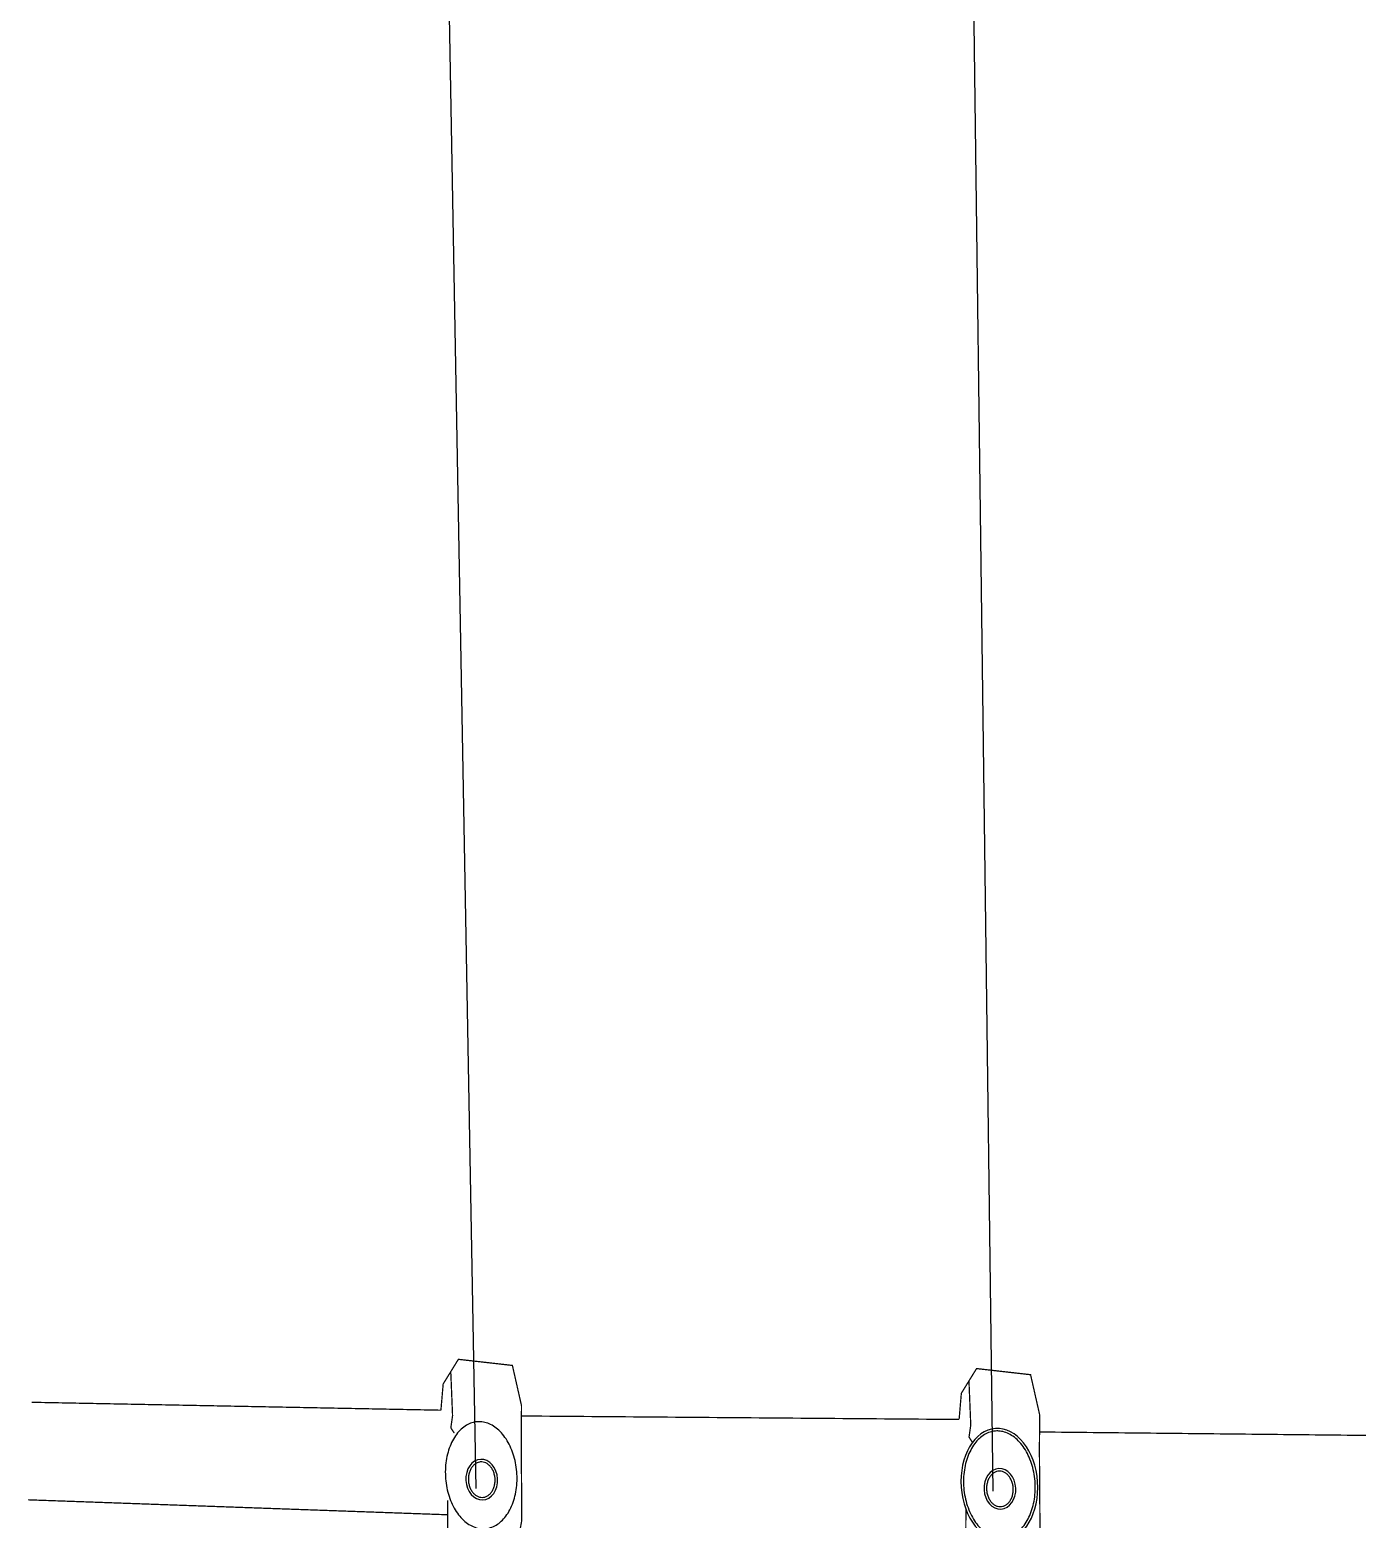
# Model space of a CAD drawing. Header units: millimetres. Extents: x -124346 to 101329, y -150859 to 114847.
# Drawn here: x -90413 to -87768, y -23128 to -20159 of the extents above; entities that cross this region are included whole.
import ezdxf

# ---------------------------------------------------------------- set-up
doc = ezdxf.new("R2010")
doc.units = ezdxf.units.MM
for name, color, linetype in [('电子围栏', 7, 'Continuous'), ('电子围栏HTL', 5, 'Continuous'), ('车辆管理门禁', 7, 'Continuous')]:
    doc.layers.add(name, color=color, linetype=linetype)

# ---------------------------------------------------------------- blocks, each defined once
blk = doc.blocks.new('终端')
at = {"layer": '电子围栏HTL', "color": 1, "const_width": 1.95, "elevation": 1.20516533591816e-09}
for points in [[(-726.3634414672852, 2801.363991737366), (-749.2845611572266, 2158.11890411377)], [(-588.9557266235352, 2168.425040245056), (-576.8173828125, 2795.887712478638)], [(-597.8134078979492, 2045.029299736023), (-603.161247253418, 1374.129809379578)], [(-622.3442840576172, 1250.821184158325), (-630.0258941650391, 519.4468307495117)]]:
    blk.add_lwpolyline(points, dxfattribs=at)
at = {"layer": '电子围栏HTL', "color": 4, "const_width": 1.95, "elevation": 1.20516533591816e-09}
for points in [[(-588.9557266235352, 2168.425040245056), (-548.7839050292969, 2165.000762939453), (-510.9453430175781, 2141.673065185547), (-520.3232727050781, 2058.879504203796), (-582.0898590087891, 2044.896637916565), (-634.1876754760742, 2045.336194038391), (-757.7365417480469, 2044.464198112488), (-820.4123382568359, 2055.977465629578), (-853.68212890625, 2070.244002342224), (-855.5547256469727, 2103.610387802124), (-846.1279525756836, 2135.805693626404), (-814.7534484863281, 2152.216324806213), (-771.6180572509766, 2158.307334899902), (-726.9510498046875, 2157.930474281311)], [(-529.864616394043, 2153.3369140625), (-597.4259490966797, 2150.58677482605), (-615.9804611206055, 2153.221785545349), (-624.1645736694336, 2147.984272956848)], [(-603.161247253418, 1374.129809379578), (-562.9894332885742, 1370.7055311203), (-525.1508636474609, 1347.377833366394), (-534.5287933349609, 1264.584273338318), (-596.2953796386719, 1250.601407051086), (-648.393196105957, 1251.040962219238), (-771.9420623779297, 1250.168967247009), (-834.6178588867188, 1261.682234764099), (-867.8876571655273, 1275.948771476746), (-869.7602462768555, 1309.315155982971), (-860.3334808349609, 1341.510462760925), (-828.9589691162109, 1357.921092987061), (-785.8235855102539, 1364.01210308075), (-741.1565780639648, 1363.635242462158)], [(-544.0701446533203, 1359.041682243347), (-611.6314697265625, 1356.291543006897), (-630.1859970092773, 1358.926553726196), (-638.3701019287109, 1353.68904209137)]]:
    blk.add_lwpolyline(points, dxfattribs=at)
at = {"layer": '电子围栏HTL', "color": 4, "extrusion": (0, 0, -1)}
for centre, major_axis, ratio, start_param, end_param in [((-688.6953964233398, 2106.68705368042, 1.20516533591816e-09), (85.90043789462933, 6.033733392900515), 0.6821286020582786, 4.987777746379152e-09, 6.283185312167364), ((-695.4523239135742, 2105.891419410706, 1.20516533591816e-09), (31.06417180055589, 1.593471006210388), 0.7841550465190323, 3.608577106017918e-07, 6.283185668037297), ((-702.9009170532227, 1312.391822814941, 1.20516533591816e-09), (85.90043795858273, 6.03373248241506), 0.68212860021681, -1.055080378620232e-08, 6.283185296628782), ((-709.657844543457, 1311.596187591553, 1.20516533591816e-09), (31.06417180055589, 1.593471006210388), 0.7841550465190323, 3.608577106017918e-07, 6.283185668037297)]:
    blk.add_ellipse(centre, major_axis=major_axis, ratio=ratio, start_param=start_param, end_param=end_param, dxfattribs=at)
at = {"layer": '电子围栏HTL', "color": 4}
for points, knots in [([(-606.6853790283203, 2112.447520256042, 1.20516533591816e-09), (-606.5263061523438, 2110.183025360107, 1.20516533591816e-09), (-606.5804290771484, 2107.90346622467, 1.20516533591816e-09), (-607.1987152099609, 2102.642914772034, 1.20516533591816e-09), (-607.9136962890625, 2099.6593542099, 1.20516533591816e-09), (-610.0738143920898, 2093.747609138489, 1.20516533591816e-09), (-611.5193939208984, 2090.81960773468, 1.20516533591816e-09), (-615.1227035522461, 2085.102224349976, 1.20516533591816e-09), (-617.2805328369141, 2082.313249588013, 1.20516533591816e-09), (-622.2616195678711, 2076.964276313782, 1.20516533591816e-09), (-625.0847396850586, 2074.404574394226, 1.20516533591816e-09), (-631.3219146728516, 2069.600092887878, 1.20516533591816e-09), (-634.7357864379883, 2067.355466842651, 1.20516533591816e-09), (-642.0575637817383, 2063.256001472473, 1.20516533591816e-09), (-645.9653015136719, 2061.40123462677, 1.20516533591816e-09), (-654.1609878540039, 2058.142157554626, 1.20516533591816e-09), (-658.4487991333008, 2056.737886428833, 1.20516533591816e-09), (-667.2787628173828, 2054.424803733826, 1.20516533591816e-09), (-671.8207702636719, 2053.51601600647, 1.20516533591816e-09), (-681.025505065918, 2052.222414970398, 1.20516533591816e-09), (-685.6880950927734, 2051.837615013123, 1.20516533591816e-09), (-694.9966812133789, 2051.603487968445, 1.20516533591816e-09), (-699.6425552368164, 2051.754168510437, 1.20516533591816e-09), (-708.7807922363281, 2052.585187911987, 1.20516533591816e-09), (-713.2730331420898, 2053.265526771545, 1.20516533591816e-09), (-721.9716033935547, 2055.132632255554, 1.20516533591816e-09), (-726.1777801513672, 2056.319389343262, 1.20516533591816e-09), (-734.1806106567383, 2059.158856391907, 1.20516533591816e-09), (-737.9770965576172, 2060.811528205872, 1.20516533591816e-09), (-745.0505905151367, 2064.525760650635, 1.20516533591816e-09), (-748.3273849487305, 2066.587219238281, 1.20516533591816e-09), (-754.2707443237305, 2071.04728603363, 1.20516533591816e-09), (-756.9371185302734, 2073.445657730103, 1.20516533591816e-09), (-761.5942230224609, 2078.497938156128, 1.20516533591816e-09), (-763.5849380493164, 2081.151448249817, 1.20516533591816e-09), (-766.8544235229492, 2086.632147789001, 1.20516533591816e-09), (-768.1335678100586, 2089.459008216858, 1.20516533591816e-09), (-769.9682312011719, 2095.216574668884, 1.20516533591816e-09), (-770.5243072509766, 2098.14750289917, 1.20516533591816e-09), (-770.9104614257812, 2104.058678627014, 1.20516533591816e-09), (-770.7405853271484, 2107.039584159851, 1.20516533591816e-09), (-769.6706695556641, 2112.996737480164, 1.20516533591816e-09), (-768.7701034545898, 2115.973255157471, 1.20516533591816e-09), (-766.2409896850586, 2121.851217269897, 1.20516533591816e-09), (-764.612060546875, 2124.752371788025, 1.20516533591816e-09), (-760.6510848999023, 2130.393304824829, 1.20516533591816e-09), (-758.3190155029297, 2133.132685661316, 1.20516533591816e-09), (-753.0058822631836, 2138.359923362732, 1.20516533591816e-09), (-750.0249938964844, 2140.84752368927, 1.20516533591816e-09), (-743.4949340820312, 2145.487607955933, 1.20516533591816e-09), (-739.9459609985352, 2147.639966964722, 1.20516533591816e-09), (-732.3814315795898, 2151.538101196289, 1.20516533591816e-09), (-728.3660354614258, 2153.283816337585, 1.20516533591816e-09), (-719.9859619140625, 2156.311858177185, 1.20516533591816e-09), (-715.6214218139648, 2157.59415435791, 1.20516533591816e-09), (-706.6713333129883, 2159.6544713974, 1.20516533591816e-09), (-702.0858917236328, 2160.432473182678, 1.20516533591816e-09), (-692.8289337158203, 2161.459961891174, 1.20516533591816e-09), (-688.1575393676758, 2161.709438323975, 1.20516533591816e-09), (-678.8662338256836, 2161.672744750977, 1.20516533591816e-09), (-674.2464599609375, 2161.386569976807, 1.20516533591816e-09), (-665.1945495605469, 2160.28880405426, 1.20516533591816e-09), (-660.762565612793, 2159.477214813232, 1.20516533591816e-09), (-652.2168426513672, 2157.356248855591, 1.20516533591816e-09), (-648.103271484375, 2156.04688835144, 1.20516533591816e-09), (-640.3150100708008, 2152.975154876709, 1.20516533591816e-09), (-636.640495300293, 2151.212830543518, 1.20516533591816e-09), (-629.8360214233398, 2147.296210289001, 1.20516533591816e-09), (-626.7062683105469, 2145.142045021057, 1.20516533591816e-09), (-621.0762023925781, 2140.516602516174, 1.20516533591816e-09), (-618.5760498046875, 2138.045609474182, 1.20516533591816e-09), (-614.2633743286133, 2132.869300842285, 1.20516533591816e-09), (-612.4507827758789, 2130.164406776428, 1.20516533591816e-09), (-609.542350769043, 2124.600190162659, 1.20516533591816e-09), (-608.4460601806641, 2121.741096496582, 1.20516533591816e-09), (-607.1785736083984, 2116.727823257446, 1.20516533591816e-09), (-606.8361663818359, 2114.594366073608, 1.20516533591816e-09), (-606.6853790283203, 2112.447520256042, 1.20516533591816e-09)], [0, 0, 0, 0, 0.1284411886256824, 0.1284411886256824, 0.2960238533893789, 0.2960238533893789, 0.4636065181530754, 0.4636065181530754, 0.631189182916772, 0.631189182916772, 0.7987718476804685, 0.7987718476804685, 0.966354512444165, 0.966354512444165, 1.133937177207861, 1.133937177207861, 1.301519841971558, 1.301519841971558, 1.469102506735254, 1.469102506735254, 1.636685171498951, 1.636685171498951, 1.804267836262647, 1.804267836262647, 1.971850501026344, 1.971850501026344, 2.13943316579004, 2.13943316579004, 2.307015830553737, 2.307015830553737, 2.474598495317433, 2.474598495317433, 2.64218116008113, 2.64218116008113, 2.809763824844826, 2.809763824844826, 2.977346489608522, 2.977346489608522, 3.144929154372219, 3.144929154372219, 3.312511819135915, 3.312511819135915, 3.480094483899612, 3.480094483899612, 3.647677148663308, 3.647677148663308, 3.815259813427005, 3.815259813427005, 3.982842478190701, 3.982842478190701, 4.150425142954398, 4.150425142954398, 4.318007807718095, 4.318007807718095, 4.485590472481792, 4.485590472481792, 4.653173137245489, 4.653173137245489, 4.820755802009185, 4.820755802009185, 4.988338466772882, 4.988338466772882, 5.155921131536579, 5.155921131536579, 5.323503796300276, 5.323503796300276, 5.491086461063973, 5.491086461063973, 5.65866912582767, 5.65866912582767, 5.826251790591367, 5.826251790591367, 5.993834455355064, 5.993834455355064, 6.16141712011876, 6.16141712011876, 6.283185307179586, 6.283185307179586, 6.283185307179586, 6.283185307179586]), ([(-668.2830276489258, 2107.285090446472, 1.20516533591816e-09), (-668.2256851196289, 2106.167024612427, 1.20516533591816e-09), (-668.2915191650391, 2105.042509078979, 1.20516533591816e-09), (-668.7181396484375, 2102.526684761047, 1.20516533591816e-09), (-669.1470794677734, 2101.136363983154, 1.20516533591816e-09), (-670.3931274414062, 2098.413291931152, 1.20516533591816e-09), (-671.2107849121094, 2097.080822944641, 1.20516533591816e-09), (-673.2195358276367, 2094.541213035583, 1.20516533591816e-09), (-674.4107131958008, 2093.334575653076, 1.20516533591816e-09), (-677.1227264404297, 2091.11908531189, 1.20516533591816e-09), (-678.6433715820312, 2090.110575675964, 1.20516533591816e-09), (-681.9441452026367, 2088.354732513428, 1.20516533591816e-09), (-683.7240219116211, 2087.60756778717, 1.20516533591816e-09), (-687.4542465209961, 2086.421139717102, 1.20516533591816e-09), (-689.4043502807617, 2085.981949806213, 1.20516533591816e-09), (-693.3747100830078, 2085.43822479248, 1.20516533591816e-09), (-695.3947448730469, 2085.333715438843, 1.20516533591816e-09), (-699.400260925293, 2085.464806556702, 1.20516533591816e-09), (-701.3855285644531, 2085.70040512085, 1.20516533591816e-09), (-705.218994140625, 2086.495565414429, 1.20516533591816e-09), (-707.0669555664062, 2087.055080413818, 1.20516533591816e-09), (-710.5324554443359, 2088.460995674133, 1.20516533591816e-09), (-712.1497192382812, 2089.307253837585, 1.20516533591816e-09), (-715.0773773193359, 2091.231220245361, 1.20516533591816e-09), (-716.3875350952148, 2092.30860710144, 1.20516533591816e-09), (-718.6493148803711, 2094.627642631531, 1.20516533591816e-09), (-719.600959777832, 2095.868782997131, 1.20516533591816e-09), (-721.1230545043945, 2098.449034690857, 1.20516533591816e-09), (-721.6940002441406, 2099.787808418274, 1.20516533591816e-09), (-722.4535827636719, 2102.512481689453, 1.20516533591816e-09), (-722.6428070068359, 2103.898764610291, 1.20516533591816e-09), (-722.6404113769531, 2106.684073448181, 1.20516533591816e-09), (-722.4486541748047, 2108.083849906921, 1.20516533591816e-09), (-721.6785736083984, 2110.858601570129, 1.20516533591816e-09), (-721.0995941162109, 2112.233722686768, 1.20516533591816e-09), (-719.5559921264648, 2114.901885032654, 1.20516533591816e-09), (-718.5910034179688, 2116.194486618042, 1.20516533591816e-09), (-716.3009643554688, 2118.626101493835, 1.20516533591816e-09), (-714.9759674072266, 2119.764652252197, 1.20516533591816e-09), (-712.020637512207, 2121.81791305542, 1.20516533591816e-09), (-710.3905334472656, 2122.732354164124, 1.20516533591816e-09), (-706.9033432006836, 2124.279826164246, 1.20516533591816e-09), (-705.046516418457, 2124.912735939026, 1.20516533591816e-09), (-701.2001266479492, 2125.857869148254, 1.20516533591816e-09), (-699.2108001708984, 2126.170042991638, 1.20516533591816e-09), (-695.2021865844727, 2126.455077171326, 1.20516533591816e-09), (-693.1831283569336, 2126.427921295166, 1.20516533591816e-09), (-689.2197113037109, 2126.037177085876, 1.20516533591816e-09), (-687.2755737304688, 2125.673604011536, 1.20516533591816e-09), (-683.5618591308594, 2124.634392738342, 1.20516533591816e-09), (-681.7925109863281, 2123.958828926086, 1.20516533591816e-09), (-678.5161972045898, 2122.340258598328, 1.20516533591816e-09), (-677.0094680786133, 2121.397452354431, 1.20516533591816e-09), (-674.3261566162109, 2119.305452346802, 1.20516533591816e-09), (-673.1497344970703, 2118.156664848328, 1.20516533591816e-09), (-671.1674957275391, 2115.72136592865, 1.20516533591816e-09), (-670.3615036010742, 2114.435362815857, 1.20516533591816e-09), (-669.1327819824219, 2111.787373542786, 1.20516533591816e-09), (-668.7094345092773, 2110.425487518311, 1.20516533591816e-09), (-668.377799987793, 2108.462498664856, 1.20516533591816e-09), (-668.3132705688477, 2107.874670982361, 1.20516533591816e-09), (-668.2830276489258, 2107.285090446472, 1.20516533591816e-09)], [0, 0, 0, 0, 0.1729665859760499, 0.1729665859760499, 0.3879312132415461, 0.3879312132415461, 0.6028958405070424, 0.6028958405070424, 0.8178604677725386, 0.8178604677725386, 1.032825095038035, 1.032825095038035, 1.247789722303531, 1.247789722303531, 1.462754349569027, 1.462754349569027, 1.677718976834523, 1.677718976834523, 1.892683604100019, 1.892683604100019, 2.107648231365516, 2.107648231365516, 2.322612858631012, 2.322612858631012, 2.537577485896508, 2.537577485896508, 2.752542113162004, 2.752542113162004, 2.9675067404275, 2.9675067404275, 3.182471367692997, 3.182471367692997, 3.397435994958493, 3.397435994958493, 3.612400622223989, 3.612400622223989, 3.827365249489485, 3.827365249489485, 4.042329876754981, 4.042329876754981, 4.257294504020478, 4.257294504020478, 4.472259131285974, 4.472259131285974, 4.687223758551471, 4.687223758551471, 4.902188385816967, 4.902188385816967, 5.117153013082464, 5.117153013082464, 5.332117640347961, 5.332117640347961, 5.547082267613457, 5.547082267613457, 5.762046894878954, 5.762046894878954, 5.97701152214445, 5.97701152214445, 6.191976149409947, 6.191976149409947, 6.283185307179586, 6.283185307179586, 6.283185307179586, 6.283185307179586]), ([(-620.8908996582031, 1318.15228843689, 1.20516533591816e-09), (-620.7318344116211, 1315.88779258728, 1.20516533591816e-09), (-620.7859497070312, 1313.608234405518, 1.20516533591816e-09), (-621.4042358398438, 1308.347682952881, 1.20516533591816e-09), (-622.1192321777344, 1305.364122390747, 1.20516533591816e-09), (-624.2793350219727, 1299.452377319336, 1.20516533591816e-09), (-625.7249145507812, 1296.524375915527, 1.20516533591816e-09), (-629.3282318115234, 1290.806992530823, 1.20516533591816e-09), (-631.4860687255859, 1288.01801776886, 1.20516533591816e-09), (-636.467155456543, 1282.669045448303, 1.20516533591816e-09), (-639.2902679443359, 1280.109342575073, 1.20516533591816e-09), (-645.5274505615234, 1275.304861068726, 1.20516533591816e-09), (-648.9413223266602, 1273.060235023499, 1.20516533591816e-09), (-656.2630844116211, 1268.960770606995, 1.20516533591816e-09), (-660.1708221435547, 1267.106002807617, 1.20516533591816e-09), (-668.3665161132812, 1263.846926689148, 1.20516533591816e-09), (-672.6543273925781, 1262.44265460968, 1.20516533591816e-09), (-681.4842834472656, 1260.129572868347, 1.20516533591816e-09), (-686.0262985229492, 1259.220785140991, 1.20516533591816e-09), (-695.2310333251953, 1257.927183151245, 1.20516533591816e-09), (-699.8936157226562, 1257.54238319397, 1.20516533591816e-09), (-709.2022094726562, 1257.308257102966, 1.20516533591816e-09), (-713.8480758666992, 1257.458936691284, 1.20516533591816e-09), (-722.9863204956055, 1258.289956092834, 1.20516533591816e-09), (-727.4785614013672, 1258.970293998718, 1.20516533591816e-09), (-736.177131652832, 1260.837401390076, 1.20516533591816e-09), (-740.38330078125, 1262.024157524109, 1.20516533591816e-09), (-748.3861389160156, 1264.86362361908, 1.20516533591816e-09), (-752.1826324462891, 1266.516295433044, 1.20516533591816e-09), (-759.2561187744141, 1270.230528831482, 1.20516533591816e-09), (-762.5329055786133, 1272.291987419128, 1.20516533591816e-09), (-768.4762725830078, 1276.752055168152, 1.20516533591816e-09), (-771.1426467895508, 1279.15042591095, 1.20516533591816e-09), (-775.7997512817383, 1284.202706336975, 1.20516533591816e-09), (-777.7904586791992, 1286.856216430664, 1.20516533591816e-09), (-781.0599517822266, 1292.336915969849, 1.20516533591816e-09), (-782.3391036987305, 1295.163777351379, 1.20516533591816e-09), (-784.1737670898438, 1300.921342849731, 1.20516533591816e-09), (-784.7298278808594, 1303.852271080017, 1.20516533591816e-09), (-785.1159896850586, 1309.763446807861, 1.20516533591816e-09), (-784.9461135864258, 1312.744353294373, 1.20516533591816e-09), (-783.8761901855469, 1318.701505661011, 1.20516533591816e-09), (-782.9756240844727, 1321.678023338318, 1.20516533591816e-09), (-780.4465179443359, 1327.555985450745, 1.20516533591816e-09), (-778.8175811767578, 1330.457139015198, 1.20516533591816e-09), (-774.8566131591797, 1336.098073005676, 1.20516533591816e-09), (-772.5245361328125, 1338.837454795837, 1.20516533591816e-09), (-767.2114105224609, 1344.064691543579, 1.20516533591816e-09), (-764.2305145263672, 1346.552291870117, 1.20516533591816e-09), (-757.7004699707031, 1351.19237613678, 1.20516533591816e-09), (-754.1514892578125, 1353.344735145569, 1.20516533591816e-09), (-746.5869522094727, 1357.242869377136, 1.20516533591816e-09), (-742.5715560913086, 1358.988583564758, 1.20516533591816e-09), (-734.1914825439453, 1362.016627311707, 1.20516533591816e-09), (-729.8269577026367, 1363.298922538757, 1.20516533591816e-09), (-720.8768539428711, 1365.359239578247, 1.20516533591816e-09), (-716.2914123535156, 1366.137241363525, 1.20516533591816e-09), (-707.0344543457031, 1367.164731025696, 1.20516533591816e-09), (-702.3630599975586, 1367.414206504822, 1.20516533591816e-09), (-693.0717544555664, 1367.377512931824, 1.20516533591816e-09), (-688.4519805908203, 1367.091338157654, 1.20516533591816e-09), (-679.4000854492188, 1365.993572235107, 1.20516533591816e-09), (-674.9680862426758, 1365.181983947754, 1.20516533591816e-09), (-666.4223785400391, 1363.061017990112, 1.20516533591816e-09), (-662.3087921142578, 1361.751656532288, 1.20516533591816e-09), (-654.5205307006836, 1358.679923057556, 1.20516533591816e-09), (-650.8460159301758, 1356.917598724365, 1.20516533591816e-09), (-644.0415573120117, 1353.000978469849, 1.20516533591816e-09), (-640.9117965698242, 1350.84681224823, 1.20516533591816e-09), (-635.2817306518555, 1346.221371650696, 1.20516533591816e-09), (-632.7815780639648, 1343.750377655029, 1.20516533591816e-09), (-628.4688949584961, 1338.574069023132, 1.20516533591816e-09), (-626.6563110351562, 1335.86917591095, 1.20516533591816e-09), (-623.7478866577148, 1330.304958343506, 1.20516533591816e-09), (-622.6515884399414, 1327.445864677429, 1.20516533591816e-09), (-621.3841018676758, 1322.432591438293, 1.20516533591816e-09), (-621.0416946411133, 1320.299134254456, 1.20516533591816e-09), (-620.8908996582031, 1318.15228843689, 1.20516533591816e-09)], [0, 0, 0, 0, 0.1284411886256824, 0.1284411886256824, 0.2960238533893789, 0.2960238533893789, 0.4636065181530754, 0.4636065181530754, 0.631189182916772, 0.631189182916772, 0.7987718476804685, 0.7987718476804685, 0.966354512444165, 0.966354512444165, 1.133937177207861, 1.133937177207861, 1.301519841971558, 1.301519841971558, 1.469102506735254, 1.469102506735254, 1.636685171498951, 1.636685171498951, 1.804267836262647, 1.804267836262647, 1.971850501026344, 1.971850501026344, 2.13943316579004, 2.13943316579004, 2.307015830553737, 2.307015830553737, 2.474598495317433, 2.474598495317433, 2.64218116008113, 2.64218116008113, 2.809763824844826, 2.809763824844826, 2.977346489608522, 2.977346489608522, 3.144929154372219, 3.144929154372219, 3.312511819135915, 3.312511819135915, 3.480094483899612, 3.480094483899612, 3.647677148663308, 3.647677148663308, 3.815259813427005, 3.815259813427005, 3.982842478190701, 3.982842478190701, 4.150425142954398, 4.150425142954398, 4.318007807718095, 4.318007807718095, 4.485590472481792, 4.485590472481792, 4.653173137245489, 4.653173137245489, 4.820755802009185, 4.820755802009185, 4.988338466772882, 4.988338466772882, 5.155921131536579, 5.155921131536579, 5.323503796300276, 5.323503796300276, 5.491086461063973, 5.491086461063973, 5.65866912582767, 5.65866912582767, 5.826251790591367, 5.826251790591367, 5.993834455355064, 5.993834455355064, 6.16141712011876, 6.16141712011876, 6.283185307179586, 6.283185307179586, 6.283185307179586, 6.283185307179586]), ([(-682.4885559082031, 1312.989858627319, 1.20516533591816e-09), (-682.4312057495117, 1311.871793746948, 1.20516533591816e-09), (-682.4970550537109, 1310.747277259827, 1.20516533591816e-09), (-682.9236602783203, 1308.231452941895, 1.20516533591816e-09), (-683.3526077270508, 1306.841132164001, 1.20516533591816e-09), (-684.5986633300781, 1304.118061065674, 1.20516533591816e-09), (-685.4163131713867, 1302.785591125488, 1.20516533591816e-09), (-687.4250564575195, 1300.245982170105, 1.20516533591816e-09), (-688.6162414550781, 1299.039343833923, 1.20516533591816e-09), (-691.328254699707, 1296.823853492737, 1.20516533591816e-09), (-692.8488998413086, 1295.815343856812, 1.20516533591816e-09), (-696.1496658325195, 1294.059500694275, 1.20516533591816e-09), (-697.929557800293, 1293.312335014343, 1.20516533591816e-09), (-701.6597747802734, 1292.125908851624, 1.20516533591816e-09), (-703.6098785400391, 1291.686718940735, 1.20516533591816e-09), (-707.5802383422852, 1291.142992973328, 1.20516533591816e-09), (-709.6002731323242, 1291.03848361969, 1.20516533591816e-09), (-713.6057891845703, 1291.169575691223, 1.20516533591816e-09), (-715.5910568237305, 1291.405173301697, 1.20516533591816e-09), (-719.4245223999023, 1292.200333595276, 1.20516533591816e-09), (-721.2724838256836, 1292.759848594666, 1.20516533591816e-09), (-724.7379760742188, 1294.16576385498, 1.20516533591816e-09), (-726.3552474975586, 1295.012022018433, 1.20516533591816e-09), (-729.2829055786133, 1296.935989379883, 1.20516533591816e-09), (-730.5930557250977, 1298.013375282288, 1.20516533591816e-09), (-732.8548355102539, 1300.332410812378, 1.20516533591816e-09), (-733.8064804077148, 1301.573551177979, 1.20516533591816e-09), (-735.3285827636719, 1304.153802871704, 1.20516533591816e-09), (-735.899528503418, 1305.492576599121, 1.20516533591816e-09), (-736.6591033935547, 1308.2172498703, 1.20516533591816e-09), (-736.8483352661133, 1309.603532791138, 1.20516533591816e-09), (-736.8459320068359, 1312.388842582703, 1.20516533591816e-09), (-736.6541748046875, 1313.788618087769, 1.20516533591816e-09), (-735.8841018676758, 1316.563369750977, 1.20516533591816e-09), (-735.3051223754883, 1317.938490867615, 1.20516533591816e-09), (-733.7615203857422, 1320.606653213501, 1.20516533591816e-09), (-732.7965240478516, 1321.899254798889, 1.20516533591816e-09), (-730.5064849853516, 1324.330869674683, 1.20516533591816e-09), (-729.1814956665039, 1325.469420433044, 1.20516533591816e-09), (-726.2261581420898, 1327.522681236267, 1.20516533591816e-09), (-724.5960540771484, 1328.437122344971, 1.20516533591816e-09), (-721.1088638305664, 1329.984595298767, 1.20516533591816e-09), (-719.2520446777344, 1330.617503166199, 1.20516533591816e-09), (-715.4056549072266, 1331.562636375427, 1.20516533591816e-09), (-713.4163208007812, 1331.87481212616, 1.20516533591816e-09), (-709.4077072143555, 1332.159845352173, 1.20516533591816e-09), (-707.3886489868164, 1332.132690429688, 1.20516533591816e-09), (-703.4252395629883, 1331.741945266724, 1.20516533591816e-09), (-701.4811019897461, 1331.378373146057, 1.20516533591816e-09), (-697.7673797607422, 1330.339160919189, 1.20516533591816e-09), (-695.9980392456055, 1329.663597106934, 1.20516533591816e-09), (-692.7217178344727, 1328.045026779175, 1.20516533591816e-09), (-691.2149963378906, 1327.102219581604, 1.20516533591816e-09), (-688.5316772460938, 1325.010220527649, 1.20516533591816e-09), (-687.3552551269531, 1323.861433982849, 1.20516533591816e-09), (-685.3730239868164, 1321.426133155823, 1.20516533591816e-09), (-684.5670318603516, 1320.140130996704, 1.20516533591816e-09), (-683.3383178710938, 1317.492142677307, 1.20516533591816e-09), (-682.9149551391602, 1316.130256652832, 1.20516533591816e-09), (-682.5833282470703, 1314.167266845703, 1.20516533591816e-09), (-682.518798828125, 1313.579439163208, 1.20516533591816e-09), (-682.4885559082031, 1312.989858627319, 1.20516533591816e-09)], [0, 0, 0, 0, 0.1729665859760499, 0.1729665859760499, 0.3879312132415461, 0.3879312132415461, 0.6028958405070424, 0.6028958405070424, 0.8178604677725386, 0.8178604677725386, 1.032825095038035, 1.032825095038035, 1.247789722303531, 1.247789722303531, 1.462754349569027, 1.462754349569027, 1.677718976834523, 1.677718976834523, 1.892683604100019, 1.892683604100019, 2.107648231365516, 2.107648231365516, 2.322612858631012, 2.322612858631012, 2.537577485896508, 2.537577485896508, 2.752542113162004, 2.752542113162004, 2.9675067404275, 2.9675067404275, 3.182471367692997, 3.182471367692997, 3.397435994958493, 3.397435994958493, 3.612400622223989, 3.612400622223989, 3.827365249489485, 3.827365249489485, 4.042329876754981, 4.042329876754981, 4.257294504020478, 4.257294504020478, 4.472259131285974, 4.472259131285974, 4.687223758551471, 4.687223758551471, 4.902188385816967, 4.902188385816967, 5.117153013082464, 5.117153013082464, 5.332117640347961, 5.332117640347961, 5.547082267613457, 5.547082267613457, 5.762046894878954, 5.762046894878954, 5.97701152214445, 5.97701152214445, 6.191976149409947, 6.191976149409947, 6.283185307179586, 6.283185307179586, 6.283185307179586, 6.283185307179586])]:
    blk.add_open_spline(points, degree=3, knots=knots, dxfattribs=at)

msp = doc.modelspace()

# ---------------------------------------------------------------- linework, layer by layer
at = {"layer": '电子围栏', "color": 4, "linetype": 'ByBlock', "ltscale": 0.001, "flags": 128}
for points in [[(-89523.23134572155, -23066.16928127293), (-89628.44777197487, -17305.42016938214), (-89837.50823635704, 84682.59494519349), (-88235.01631797201, 86107.99203878756), (-88885.07084722168, 88594.07246631499), (-89362.2044672454, 88929.09506937976), (-92035.15915734417, 89606.23070100065), (-93753.84660739548, 89192.32711467262), (-117386.3708739365, 93574.653201611), (-119534.6158207739, 98402.789789499), (-119863.0740558589, 98988.6361932766), (-119112.835190245, 101605.2247644376), (-119957.7688394869, 104332.6012334835)], [(-119302.2247575606, 103861.3095160734), (-118254.6351220096, 101743.9312125456), (-119215.7643029178, 99531.94004428502), (-118734.5135184015, 98689.9520206761), (-117184.6298130835, 94547.37094465013), (-93559.88241285927, 90199.61068183299), (-88513.15365351088, 89631.26876589771), (-88108.75660640842, 89236.86384958144), (-87836.56628627426, 86281.26431101676), (-88853.9633820737, 84704.30937317129), (-88568.04918021805, -17344.63908523207), (-88493.9402191127, -23071.70867615824)]]:
    msp.add_lwpolyline(points, dxfattribs=at)

# ---------------------------------------------------------------- block references
at = {"layer": '车辆管理门禁', "color": 2, "linetype": 'ByBlock', "xscale": 1.3, "yscale": 1.3, "zscale": 1.3, "rotation": 90}
msp.add_blockref('终端', (-86774.77725670583, -22144.73806796853, -1.539083171108077e-09), dxfattribs=at)

doc.saveas('drawing.dxf')
